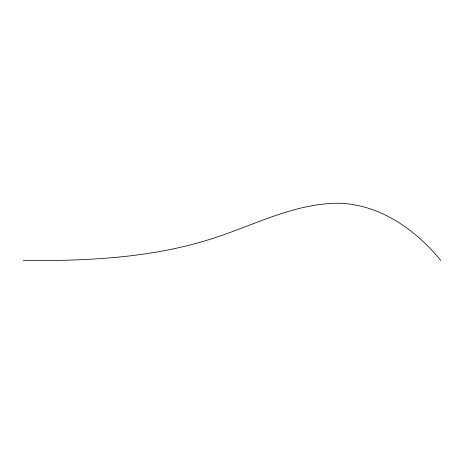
<?xml version="1.0" encoding="UTF-8"?>
<svg xmlns="http://www.w3.org/2000/svg" width="464" height="464" viewBox="0 0 464 464"><rect width="100%" height="100%" fill="white"/><g stroke="black" fill="none" stroke-linecap="round" stroke-linejoin="round"><path stroke-width="0.7" d="M23.2 260.553C88.781 261.041 155.562 257.932 218.184 236.669C253.733 224.663 288.127 207.286 325.977 203.824C371.589 198.882 413.244 226.368 440.8 260.553"/></g></svg>
